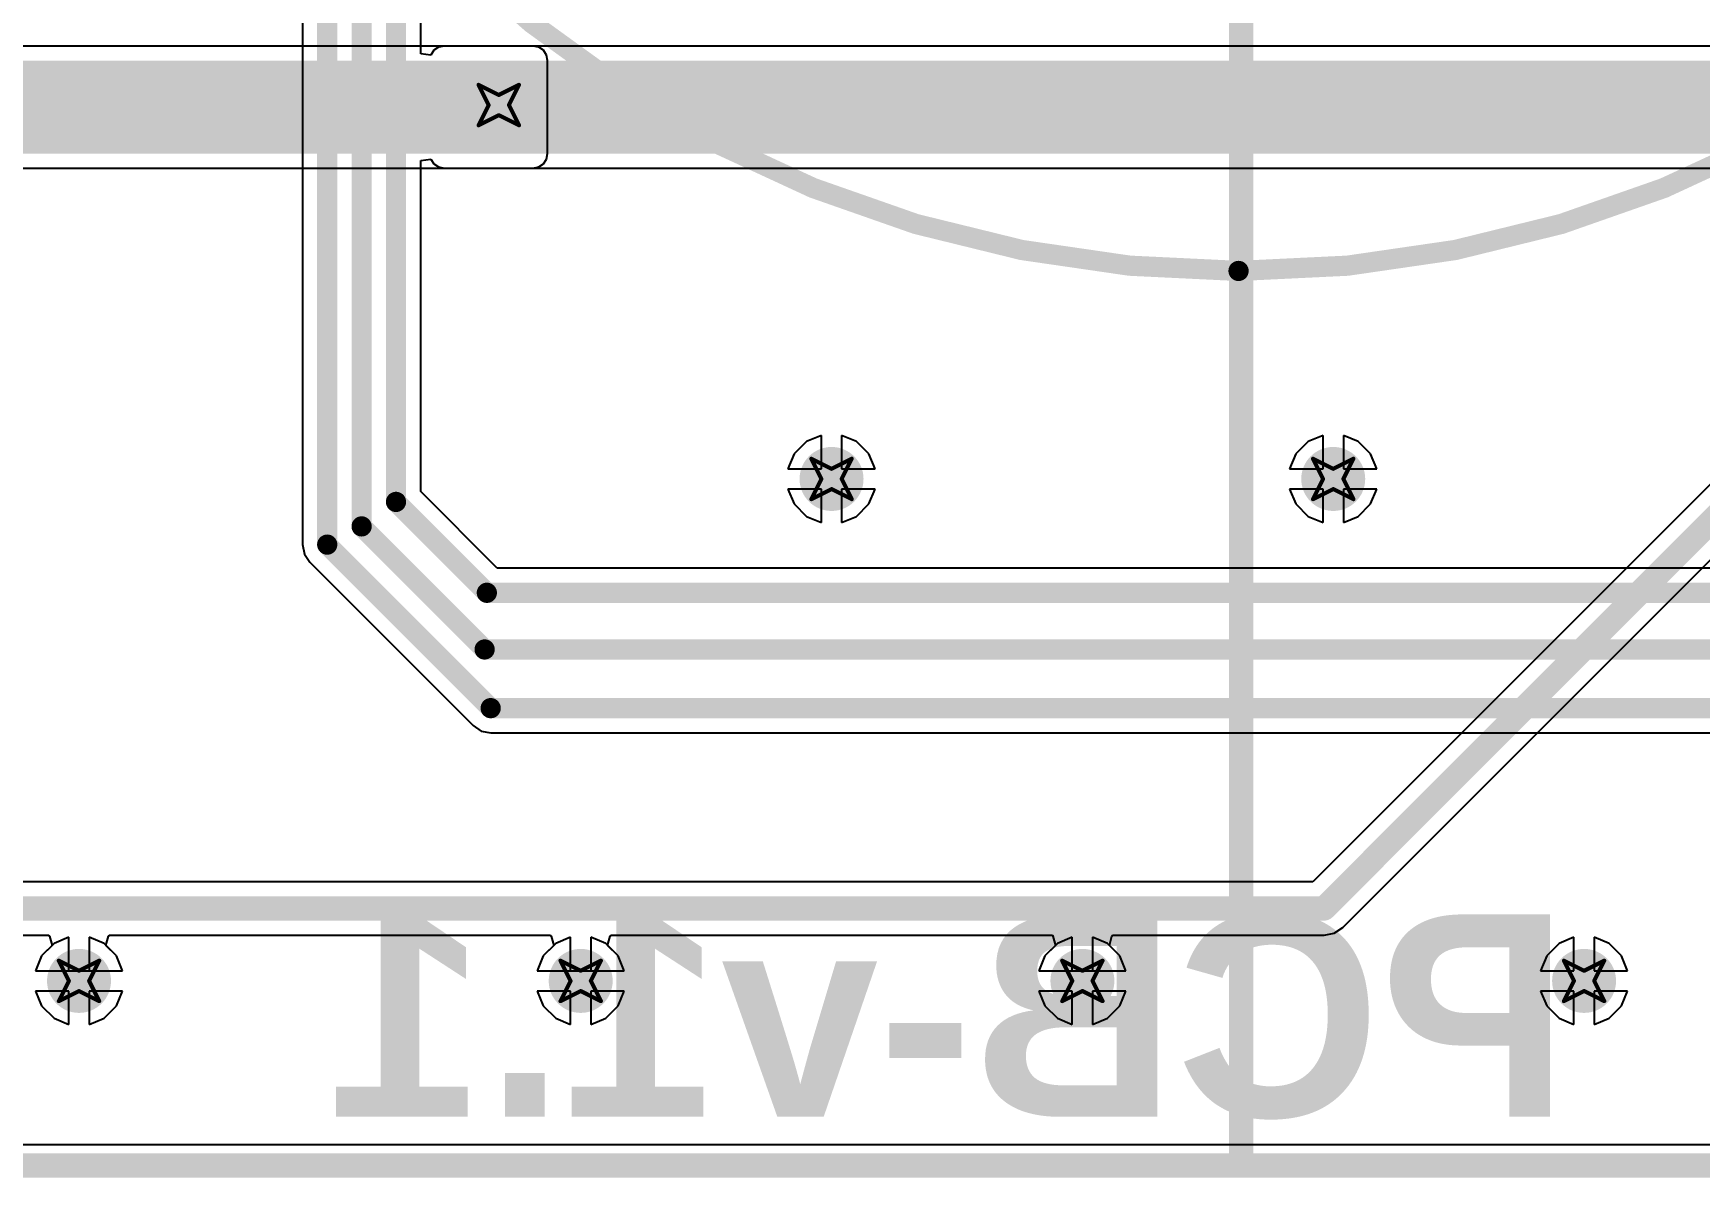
# Model space of a CAD drawing. Header units: inches. Extents: x -48 to 200, y -49 to 27.
# Drawn here: x 1.336 to 2.16, y -0.075 to 0.49 of the extents above; entities that cross this region are included whole.
import ezdxf

# ---------------------------------------------------------------- set-up
doc = ezdxf.new("R2010")
doc.units = ezdxf.units.IN
doc.header["$MEASUREMENT"] = 0
for name, color, linetype in [('Board Outline', 216, 'Continuous'), ('Bottom Layer', 5, 'Continuous'), ('Bottom Overlay', 54, 'Continuous'), ('Bottom Solder', 6, 'Continuous'), ('Dimension', 6, 'Continuous'), ('Drill Drawing', 1, 'Continuous'), ('Top Layer', 1, 'Continuous'), ('Top Solder', 216, 'Continuous'), ('Via Holes', 16, 'Continuous')]:
    doc.layers.add(name, color=color, linetype=linetype)
doc.styles.add('Arial_Bold', font='', dxfattribs={"height": 0.2})
doc.styles.get('Arial_Bold').set_extended_font_data('Arial', bold=True)

# ---------------------------------------------------------------- blocks, each defined once
blk = doc.blocks.new('RV4NAYSD503A_B_19')
at = {"layer": 'Bottom Overlay'}
for points in [[(-0.55796, 0.00126, 0.01, 0.01, -0.924155), (0.55517, 0.08915, 0.01, 0.01, 0)], [(0.55517, -0.08663, 0.01, 0.01, -0.924155), (-0.55796, 0.00126, 0.01, 0.01, 0)]]:
    blk.add_lwpolyline(points, format="xyseb", dxfattribs=at)
blk.add_lwpolyline([(-0.56046, 0.00126, 0.005, 0.005, 1), (-0.55546, 0.00126, 0.005, 0.005, 1)], format="xyseb", close=True, dxfattribs=at)
blk.add_lwpolyline([(-0.56046, 0.00126, 0.005, 0.005, 1), (-0.55546, 0.00126, 0.005, 0.005, 1)], format="xyseb", close=True, dxfattribs=at)

msp = doc.modelspace()

# ---------------------------------------------------------------- hatches: boundary and pattern name
at = {"layer": 'Bottom Layer'}
msp.add_hatch(color=5, dxfattribs=at).paths.add_polyline_path([(0.789, 0.431), (1.583, 0.431), (1.583, 0.477), (0.789, 0.477)])
h = msp.add_hatch(color=5, dxfattribs=at)
edge = h.paths.add_edge_path()
edge.add_arc((1.566, 0.455), 0.01181, 0, 360)
h = msp.add_hatch(color=5, dxfattribs=at)
edge = h.paths.add_edge_path()
edge.add_arc((1.73052, 0.27025), 0.01181, 0, 360)
h = msp.add_hatch(color=5, dxfattribs=at)
edge = h.paths.add_edge_path()
edge.add_arc((1.97855, 0.27025), 0.01181, 0, 360)
h = msp.add_hatch(color=5, dxfattribs=at)
edge = h.paths.add_edge_path()
edge.add_arc((1.35847, 0.02222), 0.01181, 0, 360)
h = msp.add_hatch(color=5, dxfattribs=at)
edge = h.paths.add_edge_path()
edge.add_arc((1.6065, 0.02222), 0.01181, 0, 360)
h = msp.add_hatch(color=5, dxfattribs=at)
edge = h.paths.add_edge_path()
edge.add_arc((1.85454, 0.02222), 0.01181, 0, 360)
h = msp.add_hatch(color=5, dxfattribs=at)
edge = h.paths.add_edge_path()
edge.add_arc((2.10257, 0.02222), 0.01181, 0, 360)
at = {"layer": 'Bottom Solder'}
h = msp.add_hatch(color=6, dxfattribs=at)
edge = h.paths.add_edge_path()
edge.add_arc((1.566, 0.455), 0.01581, 0, 360)
h = msp.add_hatch(color=6, dxfattribs=at)
edge = h.paths.add_edge_path()
edge.add_arc((1.73052, 0.27025), 0.01581, 0, 360)
h = msp.add_hatch(color=6, dxfattribs=at)
edge = h.paths.add_edge_path()
edge.add_arc((1.97855, 0.27025), 0.01581, 0, 360)
h = msp.add_hatch(color=6, dxfattribs=at)
edge = h.paths.add_edge_path()
edge.add_arc((1.35847, 0.02222), 0.01581, 0, 360)
h = msp.add_hatch(color=6, dxfattribs=at)
edge = h.paths.add_edge_path()
edge.add_arc((1.6065, 0.02222), 0.01581, 0, 360)
h = msp.add_hatch(color=6, dxfattribs=at)
edge = h.paths.add_edge_path()
edge.add_arc((1.85454, 0.02222), 0.01581, 0, 360)
h = msp.add_hatch(color=6, dxfattribs=at)
edge = h.paths.add_edge_path()
edge.add_arc((2.10257, 0.02222), 0.01581, 0, 360)
at = {"layer": 'Top Layer'}
msp.add_hatch(color=1, dxfattribs=at).paths.add_polyline_path([(2.513, 0.477), (1.539, 0.477), (1.539, 0.431), (2.513, 0.431)])
h = msp.add_hatch(color=1, dxfattribs=at)
edge = h.paths.add_edge_path()
edge.add_arc((1.566, 0.455), 0.01181, 0, 360)
h = msp.add_hatch(color=1, dxfattribs=at)
edge = h.paths.add_edge_path()
edge.add_arc((1.73052, 0.27025), 0.01181, 0, 360)
h = msp.add_hatch(color=1, dxfattribs=at)
edge = h.paths.add_edge_path()
edge.add_arc((1.97855, 0.27025), 0.01181, 0, 360)
h = msp.add_hatch(color=1, dxfattribs=at)
edge = h.paths.add_edge_path()
edge.add_arc((1.35847, 0.02222), 0.01181, 0, 360)
h = msp.add_hatch(color=1, dxfattribs=at)
edge = h.paths.add_edge_path()
edge.add_arc((1.6065, 0.02222), 0.01181, 0, 360)
h = msp.add_hatch(color=1, dxfattribs=at)
edge = h.paths.add_edge_path()
edge.add_arc((1.85454, 0.02222), 0.01181, 0, 360)
h = msp.add_hatch(color=1, dxfattribs=at)
edge = h.paths.add_edge_path()
edge.add_arc((2.10257, 0.02222), 0.01181, 0, 360)
at = {"layer": 'Top Solder'}
h = msp.add_hatch(color=216, dxfattribs=at)
edge = h.paths.add_edge_path()
edge.add_arc((1.566, 0.455), 0.01581, 0, 360)
h = msp.add_hatch(color=216, dxfattribs=at)
edge = h.paths.add_edge_path()
edge.add_arc((1.73052, 0.27025), 0.01581, 0, 360)
h = msp.add_hatch(color=216, dxfattribs=at)
edge = h.paths.add_edge_path()
edge.add_arc((1.97855, 0.27025), 0.01581, 0, 360)
h = msp.add_hatch(color=216, dxfattribs=at)
edge = h.paths.add_edge_path()
edge.add_arc((1.35847, 0.02222), 0.01581, 0, 360)
h = msp.add_hatch(color=216, dxfattribs=at)
edge = h.paths.add_edge_path()
edge.add_arc((1.6065, 0.02222), 0.01581, 0, 360)
h = msp.add_hatch(color=216, dxfattribs=at)
edge = h.paths.add_edge_path()
edge.add_arc((1.85454, 0.02222), 0.01581, 0, 360)
h = msp.add_hatch(color=216, dxfattribs=at)
edge = h.paths.add_edge_path()
edge.add_arc((2.10257, 0.02222), 0.01581, 0, 360)
at = {"layer": 'Via Holes'}
h = msp.add_hatch(color=7, dxfattribs=at)
edge = h.paths.add_edge_path()
edge.add_arc((1.566, 0.455), 0.00591, 0, 360)
h = msp.add_hatch(color=7, dxfattribs=at)
edge = h.paths.add_edge_path()
edge.add_arc((1.73052, 0.27025), 0.00591, 0, 360)
h = msp.add_hatch(color=7, dxfattribs=at)
edge = h.paths.add_edge_path()
edge.add_arc((1.97855, 0.27025), 0.00591, 0, 360)
h = msp.add_hatch(color=7, dxfattribs=at)
edge = h.paths.add_edge_path()
edge.add_arc((1.35847, 0.02222), 0.00591, 0, 360)
h = msp.add_hatch(color=7, dxfattribs=at)
edge = h.paths.add_edge_path()
edge.add_arc((1.6065, 0.02222), 0.00591, 0, 360)
h = msp.add_hatch(color=7, dxfattribs=at)
edge = h.paths.add_edge_path()
edge.add_arc((1.85454, 0.02222), 0.00591, 0, 360)
h = msp.add_hatch(color=7, dxfattribs=at)
edge = h.paths.add_edge_path()
edge.add_arc((2.10257, 0.02222), 0.00591, 0, 360)

# ---------------------------------------------------------------- linework, layer by layer
at = {"layer": 'Board Outline'}
msp.add_lwpolyline([(-0.067, -0.069, 0.012, 0.012, 0), (3.933, -0.069, 0.012, 0.012, 0)], format="xyseb", dxfattribs=at)
at = {"layer": 'Bottom Layer'}
for p, q in [((1.583, 0.48414), (0.92165, 0.48414)), ((1.58573, 0.48359), (1.583, 0.48414)), ((1.58805, 0.48205), (1.58573, 0.48359)), ((1.58959, 0.47973), (1.58805, 0.48205)), ((1.59014, 0.477), (1.58959, 0.47973)), ((1.59014, 0.431), (1.59014, 0.477)), ((1.58959, 0.42827), (1.59014, 0.431)), ((0.789, 0.42386), (1.583, 0.42386)), ((1.583, 0.42386), (1.58573, 0.42441)), ((1.58573, 0.42441), (1.58805, 0.42595)), ((1.58805, 0.42595), (1.58959, 0.42827)), ((2.27419, 0.37693), (1.96851, 0.07125)), ((1.71816, 0.28874), (1.71203, 0.28261)), ((1.72552, 0.29179), (1.71816, 0.28874)), ((1.72552, 0.27525), (1.72552, 0.29179)), ((1.74287, 0.28874), (1.73552, 0.29179)), ((1.73552, 0.29179), (1.73552, 0.27525)), ((1.74901, 0.28261), (1.74287, 0.28874)), ((1.9662, 0.28874), (1.96006, 0.28261)), ((1.97355, 0.29179), (1.9662, 0.28874)), ((1.97355, 0.27525), (1.97355, 0.29179)), ((1.99091, 0.28874), (1.98355, 0.29179)), ((1.98355, 0.29179), (1.98355, 0.27525)), ((1.99704, 0.28261), (1.99091, 0.28874)), ((1.71203, 0.28261), (1.70898, 0.27525)), ((1.75206, 0.27525), (1.74901, 0.28261)), ((1.96006, 0.28261), (1.95701, 0.27525)), ((2.00009, 0.27525), (1.99704, 0.28261)), ((1.70898, 0.27525), (1.72552, 0.27525)), ((1.73552, 0.27525), (1.75206, 0.27525)), ((1.95701, 0.27525), (1.97355, 0.27525)), ((1.98355, 0.27525), (2.00009, 0.27525)), ((1.72552, 0.26525), (1.70898, 0.26525)), ((1.70898, 0.26525), (1.71203, 0.2579)), ((1.72552, 0.24871), (1.72552, 0.26525)), ((1.75206, 0.26525), (1.73552, 0.26525)), ((1.73552, 0.26525), (1.73552, 0.24871)), ((1.74901, 0.2579), (1.75206, 0.26525)), ((1.97355, 0.26525), (1.95701, 0.26525)), ((1.95701, 0.26525), (1.96006, 0.2579)), ((1.97355, 0.24871), (1.97355, 0.26525)), ((1.98337, 0.04863), (2.20015, 0.26541)), ((2.00009, 0.26525), (1.98355, 0.26525)), ((1.98355, 0.26525), (1.98355, 0.24871)), ((1.99704, 0.2579), (2.00009, 0.26525)), ((1.71203, 0.2579), (1.71816, 0.25176)), ((1.74287, 0.25176), (1.74901, 0.2579)), ((1.96006, 0.2579), (1.9662, 0.25176)), ((1.99091, 0.25176), (1.99704, 0.2579)), ((1.71816, 0.25176), (1.72552, 0.24871)), ((1.73552, 0.24871), (1.74287, 0.25176)), ((1.9662, 0.25176), (1.97355, 0.24871)), ((1.98355, 0.24871), (1.99091, 0.25176)), ((1.96851, 0.07125), (0.563, 0.07125)), ((1.12529, 0.04475), (1.34362, 0.04475)), ((1.34362, 0.04475), (1.34392, 0.04426)), ((1.34392, 0.04426), (1.34515, 0.03975)), ((1.37179, 0.03975), (1.37303, 0.04426)), ((1.37303, 0.04426), (1.37333, 0.04475)), ((1.37333, 0.04475), (1.59165, 0.04475)), ((1.59165, 0.04475), (1.59195, 0.04426)), ((1.59195, 0.04426), (1.59318, 0.03975)), ((1.61982, 0.03975), (1.62106, 0.04426)), ((1.62106, 0.04426), (1.62136, 0.04475)), ((1.62136, 0.04475), (1.83968, 0.04475)), ((1.83968, 0.04475), (1.83998, 0.04426)), ((1.83998, 0.04426), (1.84121, 0.03975)), ((1.86786, 0.03975), (1.86909, 0.04426)), ((1.86909, 0.04426), (1.86939, 0.04475)), ((1.86939, 0.04475), (1.974, 0.04475)), ((1.974, 0.04475), (1.97907, 0.04575)), ((1.97907, 0.04575), (1.98337, 0.04863)), ((2.09757, 0.04376), (2.09021, 0.04071)), ((2.09757, 0.02722), (2.09757, 0.04376)), ((2.11492, 0.04071), (2.10757, 0.04376)), ((2.10757, 0.04376), (2.10757, 0.02722)), ((1.33998, 0.03458), (1.33694, 0.02722)), ((1.34515, 0.03975), (1.33998, 0.03458)), ((1.37696, 0.03458), (1.37179, 0.03975)), ((1.38001, 0.02722), (1.37696, 0.03458)), ((1.58801, 0.03458), (1.58497, 0.02722)), ((1.59318, 0.03975), (1.58801, 0.03458)), ((1.62499, 0.03458), (1.61982, 0.03975)), ((1.62804, 0.02722), (1.62499, 0.03458)), ((1.83604, 0.03458), (1.833, 0.02722)), ((1.84121, 0.03975), (1.83604, 0.03458)), ((1.87303, 0.03458), (1.86786, 0.03975)), ((1.87607, 0.02722), (1.87303, 0.03458)), ((2.08408, 0.03458), (2.08103, 0.02722)), ((2.09021, 0.04071), (2.08408, 0.03458)), ((2.12106, 0.03458), (2.11492, 0.04071)), ((2.1241, 0.02722), (2.12106, 0.03458)), ((1.33694, 0.02722), (1.38001, 0.02722)), ((1.58497, 0.02722), (1.62804, 0.02722)), ((1.833, 0.02722), (1.87607, 0.02722)), ((2.08103, 0.02722), (2.09757, 0.02722)), ((2.10757, 0.02722), (2.1241, 0.02722)), ((1.35347, 0.01722), (1.33694, 0.01722)), ((1.33694, 0.01722), (1.33998, 0.00987)), ((1.35347, 0.00068), (1.35347, 0.01722)), ((1.38001, 0.01722), (1.36347, 0.01722)), ((1.36347, 0.01722), (1.36347, 0.00068)), ((1.37696, 0.00987), (1.38001, 0.01722)), ((1.6015, 0.01722), (1.58497, 0.01722)), ((1.58497, 0.01722), (1.58801, 0.00987)), ((1.6015, 0.00068), (1.6015, 0.01722)), ((1.62804, 0.01722), (1.6115, 0.01722)), ((1.6115, 0.01722), (1.6115, 0.00068)), ((1.62499, 0.00987), (1.62804, 0.01722)), ((1.84954, 0.01722), (1.833, 0.01722)), ((1.833, 0.01722), (1.83604, 0.00987)), ((1.84954, 0.00068), (1.84954, 0.01722)), ((1.87607, 0.01722), (1.85954, 0.01722)), ((1.85954, 0.01722), (1.85954, 0.00068)), ((1.87303, 0.00987), (1.87607, 0.01722)), ((2.09757, 0.01722), (2.08103, 0.01722)), ((2.08103, 0.01722), (2.08408, 0.00987)), ((2.09757, 0.00068), (2.09757, 0.01722)), ((2.1241, 0.01722), (2.10757, 0.01722)), ((2.10757, 0.01722), (2.10757, 0.00068)), ((2.12106, 0.00987), (2.1241, 0.01722)), ((1.33998, 0.00987), (1.34612, 0.00373)), ((1.37083, 0.00373), (1.37696, 0.00987)), ((1.58801, 0.00987), (1.59415, 0.00373)), ((1.61886, 0.00373), (1.62499, 0.00987)), ((1.83604, 0.00987), (1.84218, 0.00373)), ((1.86689, 0.00373), (1.87303, 0.00987)), ((2.08408, 0.00987), (2.09021, 0.00373)), ((2.11492, 0.00373), (2.12106, 0.00987)), ((1.34612, 0.00373), (1.35347, 0.00068)), ((1.36347, 0.00068), (1.37083, 0.00373)), ((1.59415, 0.00373), (1.6015, 0.00068)), ((1.6115, 0.00068), (1.61886, 0.00373)), ((1.84218, 0.00373), (1.84954, 0.00068)), ((1.85954, 0.00068), (1.86689, 0.00373)), ((2.09021, 0.00373), (2.09757, 0.00068)), ((2.10757, 0.00068), (2.11492, 0.00373)), ((3.9228, -0.0588), (-0.0568, -0.0588))]:
    msp.add_line(p, q, dxfattribs=at)
for points in [[(1.974, 0.058, 0.012, 0.012, 0), (2.293, 0.377, 0.012, 0.012, 0)], [(0.536, 0.058, 0.012, 0.012, 0), (1.974, 0.058, 0.012, 0.012, 0)]]:
    msp.add_lwpolyline(points, format="xyseb", dxfattribs=at)
msp.add_lwpolyline([(1.971, 0.058, 0.006, 0.006, 1), (1.977, 0.058, 0.006, 0.006, 1)], format="xyseb", close=True, dxfattribs=at)
msp.add_lwpolyline([(1.971, 0.058, 0.006, 0.006, 1), (1.977, 0.058, 0.006, 0.006, 1)], format="xyseb", close=True, dxfattribs=at)
at = {"layer": 'Dimension'}
msp.add_lwpolyline([(1.933, -0.069, 0.012, 0.012, 0), (1.933, 1.931, 0.012, 0.012, 0)], format="xyseb", dxfattribs=at)
msp.add_lwpolyline([(1.93, -0.069, 0.006, 0.006, 1), (1.936, -0.069, 0.006, 0.006, 1)], format="xyseb", close=True, dxfattribs=at)
at = {"layer": 'Drill Drawing'}
for points in [[(1.556, 0.465, 0.002, 0.002, 0), (1.566, 0.46, 0.002, 0.002, 0)], [(1.556, 0.465, 0.002, 0.002, 0), (1.561, 0.455, 0.002, 0.002, 0)], [(1.566, 0.46, 0.002, 0.002, 0), (1.576, 0.465, 0.002, 0.002, 0)], [(1.571, 0.455, 0.002, 0.002, 0), (1.576, 0.465, 0.002, 0.002, 0)], [(1.556, 0.445, 0.002, 0.002, 0), (1.561, 0.455, 0.002, 0.002, 0)], [(1.571, 0.455, 0.002, 0.002, 0), (1.576, 0.445, 0.002, 0.002, 0)], [(1.556, 0.445, 0.002, 0.002, 0), (1.566, 0.45, 0.002, 0.002, 0)], [(1.566, 0.45, 0.002, 0.002, 0), (1.576, 0.445, 0.002, 0.002, 0)], [(1.72052, 0.28025, 0.002, 0.002, 0), (1.73052, 0.27525, 0.002, 0.002, 0)], [(1.72052, 0.28025, 0.002, 0.002, 0), (1.72552, 0.27025, 0.002, 0.002, 0)], [(1.73052, 0.27525, 0.002, 0.002, 0), (1.74052, 0.28025, 0.002, 0.002, 0)], [(1.73552, 0.27025, 0.002, 0.002, 0), (1.74052, 0.28025, 0.002, 0.002, 0)], [(1.96855, 0.28025, 0.002, 0.002, 0), (1.97855, 0.27525, 0.002, 0.002, 0)], [(1.96855, 0.28025, 0.002, 0.002, 0), (1.97355, 0.27025, 0.002, 0.002, 0)], [(1.97855, 0.27525, 0.002, 0.002, 0), (1.98855, 0.28025, 0.002, 0.002, 0)], [(1.98355, 0.27025, 0.002, 0.002, 0), (1.98855, 0.28025, 0.002, 0.002, 0)], [(1.72052, 0.26025, 0.002, 0.002, 0), (1.72552, 0.27025, 0.002, 0.002, 0)], [(1.72052, 0.26025, 0.002, 0.002, 0), (1.73052, 0.26525, 0.002, 0.002, 0)], [(1.73052, 0.26525, 0.002, 0.002, 0), (1.74052, 0.26025, 0.002, 0.002, 0)], [(1.73552, 0.27025, 0.002, 0.002, 0), (1.74052, 0.26025, 0.002, 0.002, 0)], [(1.96855, 0.26025, 0.002, 0.002, 0), (1.97355, 0.27025, 0.002, 0.002, 0)], [(1.96855, 0.26025, 0.002, 0.002, 0), (1.97855, 0.26525, 0.002, 0.002, 0)], [(1.97855, 0.26525, 0.002, 0.002, 0), (1.98855, 0.26025, 0.002, 0.002, 0)], [(1.98355, 0.27025, 0.002, 0.002, 0), (1.98855, 0.26025, 0.002, 0.002, 0)], [(1.34847, 0.03222, 0.002, 0.002, 0), (1.35847, 0.02722, 0.002, 0.002, 0)], [(1.34847, 0.03222, 0.002, 0.002, 0), (1.35347, 0.02222, 0.002, 0.002, 0)], [(1.35847, 0.02722, 0.002, 0.002, 0), (1.36847, 0.03222, 0.002, 0.002, 0)], [(1.36347, 0.02222, 0.002, 0.002, 0), (1.36847, 0.03222, 0.002, 0.002, 0)], [(1.5965, 0.03222, 0.002, 0.002, 0), (1.6065, 0.02722, 0.002, 0.002, 0)], [(1.5965, 0.03222, 0.002, 0.002, 0), (1.6015, 0.02222, 0.002, 0.002, 0)], [(1.6065, 0.02722, 0.002, 0.002, 0), (1.6165, 0.03222, 0.002, 0.002, 0)], [(1.6115, 0.02222, 0.002, 0.002, 0), (1.6165, 0.03222, 0.002, 0.002, 0)], [(1.84454, 0.03222, 0.002, 0.002, 0), (1.85454, 0.02722, 0.002, 0.002, 0)], [(1.84454, 0.03222, 0.002, 0.002, 0), (1.84954, 0.02222, 0.002, 0.002, 0)], [(1.85454, 0.02722, 0.002, 0.002, 0), (1.86454, 0.03222, 0.002, 0.002, 0)], [(1.85954, 0.02222, 0.002, 0.002, 0), (1.86454, 0.03222, 0.002, 0.002, 0)], [(2.09257, 0.03222, 0.002, 0.002, 0), (2.10257, 0.02722, 0.002, 0.002, 0)], [(2.09257, 0.03222, 0.002, 0.002, 0), (2.09757, 0.02222, 0.002, 0.002, 0)], [(2.10257, 0.02722, 0.002, 0.002, 0), (2.11257, 0.03222, 0.002, 0.002, 0)], [(2.10757, 0.02222, 0.002, 0.002, 0), (2.11257, 0.03222, 0.002, 0.002, 0)], [(1.34847, 0.01222, 0.002, 0.002, 0), (1.35347, 0.02222, 0.002, 0.002, 0)], [(1.34847, 0.01222, 0.002, 0.002, 0), (1.35847, 0.01722, 0.002, 0.002, 0)], [(1.35847, 0.01722, 0.002, 0.002, 0), (1.36847, 0.01222, 0.002, 0.002, 0)], [(1.36347, 0.02222, 0.002, 0.002, 0), (1.36847, 0.01222, 0.002, 0.002, 0)], [(1.5965, 0.01222, 0.002, 0.002, 0), (1.6015, 0.02222, 0.002, 0.002, 0)], [(1.5965, 0.01222, 0.002, 0.002, 0), (1.6065, 0.01722, 0.002, 0.002, 0)], [(1.6065, 0.01722, 0.002, 0.002, 0), (1.6165, 0.01222, 0.002, 0.002, 0)], [(1.6115, 0.02222, 0.002, 0.002, 0), (1.6165, 0.01222, 0.002, 0.002, 0)], [(1.84454, 0.01222, 0.002, 0.002, 0), (1.84954, 0.02222, 0.002, 0.002, 0)], [(1.84454, 0.01222, 0.002, 0.002, 0), (1.85454, 0.01722, 0.002, 0.002, 0)], [(1.85454, 0.01722, 0.002, 0.002, 0), (1.86454, 0.01222, 0.002, 0.002, 0)], [(1.85954, 0.02222, 0.002, 0.002, 0), (1.86454, 0.01222, 0.002, 0.002, 0)], [(2.09257, 0.01222, 0.002, 0.002, 0), (2.09757, 0.02222, 0.002, 0.002, 0)], [(2.09257, 0.01222, 0.002, 0.002, 0), (2.10257, 0.01722, 0.002, 0.002, 0)], [(2.10257, 0.01722, 0.002, 0.002, 0), (2.11257, 0.01222, 0.002, 0.002, 0)], [(2.10757, 0.02222, 0.002, 0.002, 0), (2.11257, 0.01222, 0.002, 0.002, 0)]]:
    msp.add_lwpolyline(points, format="xyseb", dxfattribs=at)
for points in [[(1.5555, 0.465, 0.001, 0.001, 1), (1.5565, 0.465, 0.001, 0.001, 1)], [(1.5555, 0.465, 0.001, 0.001, 1), (1.5565, 0.465, 0.001, 0.001, 1)], [(1.5755, 0.465, 0.001, 0.001, 1), (1.5765, 0.465, 0.001, 0.001, 1)], [(1.5755, 0.465, 0.001, 0.001, 1), (1.5765, 0.465, 0.001, 0.001, 1)], [(1.5605, 0.455, 0.001, 0.001, 1), (1.5615, 0.455, 0.001, 0.001, 1)], [(1.5605, 0.455, 0.001, 0.001, 1), (1.5615, 0.455, 0.001, 0.001, 1)], [(1.5655, 0.46, 0.001, 0.001, 1), (1.5665, 0.46, 0.001, 0.001, 1)], [(1.5655, 0.46, 0.001, 0.001, 1), (1.5665, 0.46, 0.001, 0.001, 1)], [(1.5705, 0.455, 0.001, 0.001, 1), (1.5715, 0.455, 0.001, 0.001, 1)], [(1.5705, 0.455, 0.001, 0.001, 1), (1.5715, 0.455, 0.001, 0.001, 1)], [(1.5555, 0.445, 0.001, 0.001, 1), (1.5565, 0.445, 0.001, 0.001, 1)], [(1.5555, 0.445, 0.001, 0.001, 1), (1.5565, 0.445, 0.001, 0.001, 1)], [(1.5655, 0.45, 0.001, 0.001, 1), (1.5665, 0.45, 0.001, 0.001, 1)], [(1.5655, 0.45, 0.001, 0.001, 1), (1.5665, 0.45, 0.001, 0.001, 1)], [(1.5755, 0.445, 0.001, 0.001, 1), (1.5765, 0.445, 0.001, 0.001, 1)], [(1.5755, 0.445, 0.001, 0.001, 1), (1.5765, 0.445, 0.001, 0.001, 1)], [(1.72002, 0.28025, 0.001, 0.001, 1), (1.72102, 0.28025, 0.001, 0.001, 1)], [(1.72002, 0.28025, 0.001, 0.001, 1), (1.72102, 0.28025, 0.001, 0.001, 1)], [(1.74002, 0.28025, 0.001, 0.001, 1), (1.74102, 0.28025, 0.001, 0.001, 1)], [(1.74002, 0.28025, 0.001, 0.001, 1), (1.74102, 0.28025, 0.001, 0.001, 1)], [(1.96805, 0.28025, 0.001, 0.001, 1), (1.96905, 0.28025, 0.001, 0.001, 1)], [(1.96805, 0.28025, 0.001, 0.001, 1), (1.96905, 0.28025, 0.001, 0.001, 1)], [(1.98805, 0.28025, 0.001, 0.001, 1), (1.98905, 0.28025, 0.001, 0.001, 1)], [(1.98805, 0.28025, 0.001, 0.001, 1), (1.98905, 0.28025, 0.001, 0.001, 1)], [(1.73002, 0.27525, 0.001, 0.001, 1), (1.73102, 0.27525, 0.001, 0.001, 1)], [(1.73002, 0.27525, 0.001, 0.001, 1), (1.73102, 0.27525, 0.001, 0.001, 1)], [(1.97805, 0.27525, 0.001, 0.001, 1), (1.97905, 0.27525, 0.001, 0.001, 1)], [(1.97805, 0.27525, 0.001, 0.001, 1), (1.97905, 0.27525, 0.001, 0.001, 1)], [(1.72502, 0.27025, 0.001, 0.001, 1), (1.72602, 0.27025, 0.001, 0.001, 1)], [(1.72502, 0.27025, 0.001, 0.001, 1), (1.72602, 0.27025, 0.001, 0.001, 1)], [(1.73002, 0.26525, 0.001, 0.001, 1), (1.73102, 0.26525, 0.001, 0.001, 1)], [(1.73002, 0.26525, 0.001, 0.001, 1), (1.73102, 0.26525, 0.001, 0.001, 1)], [(1.73502, 0.27025, 0.001, 0.001, 1), (1.73602, 0.27025, 0.001, 0.001, 1)], [(1.73502, 0.27025, 0.001, 0.001, 1), (1.73602, 0.27025, 0.001, 0.001, 1)], [(1.97305, 0.27025, 0.001, 0.001, 1), (1.97405, 0.27025, 0.001, 0.001, 1)], [(1.97305, 0.27025, 0.001, 0.001, 1), (1.97405, 0.27025, 0.001, 0.001, 1)], [(1.97805, 0.26525, 0.001, 0.001, 1), (1.97905, 0.26525, 0.001, 0.001, 1)], [(1.97805, 0.26525, 0.001, 0.001, 1), (1.97905, 0.26525, 0.001, 0.001, 1)], [(1.98305, 0.27025, 0.001, 0.001, 1), (1.98405, 0.27025, 0.001, 0.001, 1)], [(1.98305, 0.27025, 0.001, 0.001, 1), (1.98405, 0.27025, 0.001, 0.001, 1)], [(1.72002, 0.26025, 0.001, 0.001, 1), (1.72102, 0.26025, 0.001, 0.001, 1)], [(1.72002, 0.26025, 0.001, 0.001, 1), (1.72102, 0.26025, 0.001, 0.001, 1)], [(1.74002, 0.26025, 0.001, 0.001, 1), (1.74102, 0.26025, 0.001, 0.001, 1)], [(1.74002, 0.26025, 0.001, 0.001, 1), (1.74102, 0.26025, 0.001, 0.001, 1)], [(1.96805, 0.26025, 0.001, 0.001, 1), (1.96905, 0.26025, 0.001, 0.001, 1)], [(1.96805, 0.26025, 0.001, 0.001, 1), (1.96905, 0.26025, 0.001, 0.001, 1)], [(1.98805, 0.26025, 0.001, 0.001, 1), (1.98905, 0.26025, 0.001, 0.001, 1)], [(1.98805, 0.26025, 0.001, 0.001, 1), (1.98905, 0.26025, 0.001, 0.001, 1)], [(1.34797, 0.03222, 0.001, 0.001, 1), (1.34897, 0.03222, 0.001, 0.001, 1)], [(1.34797, 0.03222, 0.001, 0.001, 1), (1.34897, 0.03222, 0.001, 0.001, 1)], [(1.36797, 0.03222, 0.001, 0.001, 1), (1.36897, 0.03222, 0.001, 0.001, 1)], [(1.36797, 0.03222, 0.001, 0.001, 1), (1.36897, 0.03222, 0.001, 0.001, 1)], [(1.596, 0.03222, 0.001, 0.001, 1), (1.597, 0.03222, 0.001, 0.001, 1)], [(1.596, 0.03222, 0.001, 0.001, 1), (1.597, 0.03222, 0.001, 0.001, 1)], [(1.616, 0.03222, 0.001, 0.001, 1), (1.617, 0.03222, 0.001, 0.001, 1)], [(1.616, 0.03222, 0.001, 0.001, 1), (1.617, 0.03222, 0.001, 0.001, 1)], [(1.84404, 0.03222, 0.001, 0.001, 1), (1.84504, 0.03222, 0.001, 0.001, 1)], [(1.84404, 0.03222, 0.001, 0.001, 1), (1.84504, 0.03222, 0.001, 0.001, 1)], [(1.86404, 0.03222, 0.001, 0.001, 1), (1.86504, 0.03222, 0.001, 0.001, 1)], [(1.86404, 0.03222, 0.001, 0.001, 1), (1.86504, 0.03222, 0.001, 0.001, 1)], [(2.09207, 0.03222, 0.001, 0.001, 1), (2.09307, 0.03222, 0.001, 0.001, 1)], [(2.09207, 0.03222, 0.001, 0.001, 1), (2.09307, 0.03222, 0.001, 0.001, 1)], [(2.11207, 0.03222, 0.001, 0.001, 1), (2.11307, 0.03222, 0.001, 0.001, 1)], [(2.11207, 0.03222, 0.001, 0.001, 1), (2.11307, 0.03222, 0.001, 0.001, 1)], [(1.35797, 0.02722, 0.001, 0.001, 1), (1.35897, 0.02722, 0.001, 0.001, 1)], [(1.35797, 0.02722, 0.001, 0.001, 1), (1.35897, 0.02722, 0.001, 0.001, 1)], [(1.606, 0.02722, 0.001, 0.001, 1), (1.607, 0.02722, 0.001, 0.001, 1)], [(1.606, 0.02722, 0.001, 0.001, 1), (1.607, 0.02722, 0.001, 0.001, 1)], [(1.85404, 0.02722, 0.001, 0.001, 1), (1.85504, 0.02722, 0.001, 0.001, 1)], [(1.85404, 0.02722, 0.001, 0.001, 1), (1.85504, 0.02722, 0.001, 0.001, 1)], [(2.10207, 0.02722, 0.001, 0.001, 1), (2.10307, 0.02722, 0.001, 0.001, 1)], [(2.10207, 0.02722, 0.001, 0.001, 1), (2.10307, 0.02722, 0.001, 0.001, 1)], [(1.35297, 0.02222, 0.001, 0.001, 1), (1.35397, 0.02222, 0.001, 0.001, 1)], [(1.35297, 0.02222, 0.001, 0.001, 1), (1.35397, 0.02222, 0.001, 0.001, 1)], [(1.35797, 0.01722, 0.001, 0.001, 1), (1.35897, 0.01722, 0.001, 0.001, 1)], [(1.35797, 0.01722, 0.001, 0.001, 1), (1.35897, 0.01722, 0.001, 0.001, 1)], [(1.36297, 0.02222, 0.001, 0.001, 1), (1.36397, 0.02222, 0.001, 0.001, 1)], [(1.36297, 0.02222, 0.001, 0.001, 1), (1.36397, 0.02222, 0.001, 0.001, 1)], [(1.601, 0.02222, 0.001, 0.001, 1), (1.602, 0.02222, 0.001, 0.001, 1)], [(1.601, 0.02222, 0.001, 0.001, 1), (1.602, 0.02222, 0.001, 0.001, 1)], [(1.606, 0.01722, 0.001, 0.001, 1), (1.607, 0.01722, 0.001, 0.001, 1)], [(1.606, 0.01722, 0.001, 0.001, 1), (1.607, 0.01722, 0.001, 0.001, 1)], [(1.611, 0.02222, 0.001, 0.001, 1), (1.612, 0.02222, 0.001, 0.001, 1)], [(1.611, 0.02222, 0.001, 0.001, 1), (1.612, 0.02222, 0.001, 0.001, 1)], [(1.84904, 0.02222, 0.001, 0.001, 1), (1.85004, 0.02222, 0.001, 0.001, 1)], [(1.84904, 0.02222, 0.001, 0.001, 1), (1.85004, 0.02222, 0.001, 0.001, 1)], [(1.85404, 0.01722, 0.001, 0.001, 1), (1.85504, 0.01722, 0.001, 0.001, 1)], [(1.85404, 0.01722, 0.001, 0.001, 1), (1.85504, 0.01722, 0.001, 0.001, 1)], [(1.85904, 0.02222, 0.001, 0.001, 1), (1.86004, 0.02222, 0.001, 0.001, 1)], [(1.85904, 0.02222, 0.001, 0.001, 1), (1.86004, 0.02222, 0.001, 0.001, 1)], [(2.09707, 0.02222, 0.001, 0.001, 1), (2.09807, 0.02222, 0.001, 0.001, 1)], [(2.09707, 0.02222, 0.001, 0.001, 1), (2.09807, 0.02222, 0.001, 0.001, 1)], [(2.10207, 0.01722, 0.001, 0.001, 1), (2.10307, 0.01722, 0.001, 0.001, 1)], [(2.10207, 0.01722, 0.001, 0.001, 1), (2.10307, 0.01722, 0.001, 0.001, 1)], [(2.10707, 0.02222, 0.001, 0.001, 1), (2.10807, 0.02222, 0.001, 0.001, 1)], [(2.10707, 0.02222, 0.001, 0.001, 1), (2.10807, 0.02222, 0.001, 0.001, 1)], [(1.34797, 0.01222, 0.001, 0.001, 1), (1.34897, 0.01222, 0.001, 0.001, 1)], [(1.34797, 0.01222, 0.001, 0.001, 1), (1.34897, 0.01222, 0.001, 0.001, 1)], [(1.36797, 0.01222, 0.001, 0.001, 1), (1.36897, 0.01222, 0.001, 0.001, 1)], [(1.36797, 0.01222, 0.001, 0.001, 1), (1.36897, 0.01222, 0.001, 0.001, 1)], [(1.596, 0.01222, 0.001, 0.001, 1), (1.597, 0.01222, 0.001, 0.001, 1)], [(1.596, 0.01222, 0.001, 0.001, 1), (1.597, 0.01222, 0.001, 0.001, 1)], [(1.616, 0.01222, 0.001, 0.001, 1), (1.617, 0.01222, 0.001, 0.001, 1)], [(1.616, 0.01222, 0.001, 0.001, 1), (1.617, 0.01222, 0.001, 0.001, 1)], [(1.84404, 0.01222, 0.001, 0.001, 1), (1.84504, 0.01222, 0.001, 0.001, 1)], [(1.84404, 0.01222, 0.001, 0.001, 1), (1.84504, 0.01222, 0.001, 0.001, 1)], [(1.86404, 0.01222, 0.001, 0.001, 1), (1.86504, 0.01222, 0.001, 0.001, 1)], [(1.86404, 0.01222, 0.001, 0.001, 1), (1.86504, 0.01222, 0.001, 0.001, 1)], [(2.09207, 0.01222, 0.001, 0.001, 1), (2.09307, 0.01222, 0.001, 0.001, 1)], [(2.09207, 0.01222, 0.001, 0.001, 1), (2.09307, 0.01222, 0.001, 0.001, 1)], [(2.11207, 0.01222, 0.001, 0.001, 1), (2.11307, 0.01222, 0.001, 0.001, 1)], [(2.11207, 0.01222, 0.001, 0.001, 1), (2.11307, 0.01222, 0.001, 0.001, 1)]]:
    msp.add_lwpolyline(points, format="xyseb", close=True, dxfattribs=at)
at = {"layer": 'Top Layer'}
for p, q in [((1.46895, 1.21027), (1.46895, 0.23781)), ((1.52742, 0.48031), (1.52742, 0.61928)), ((1.53241, 0.47973), (1.52742, 0.48031)), ((1.53395, 0.48205), (1.53241, 0.47973)), ((1.53627, 0.48359), (1.53395, 0.48205)), ((1.539, 0.48414), (1.53627, 0.48359)), ((2.513, 0.48414), (1.539, 0.48414)), ((1.52742, 0.42769), (1.53241, 0.42827)), ((1.52742, 0.26397), (1.52742, 0.42769)), ((1.53241, 0.42827), (1.53395, 0.42595)), ((1.53395, 0.42595), (1.53627, 0.42441)), ((1.53627, 0.42441), (1.539, 0.42386)), ((1.539, 0.42386), (2.513, 0.42386)), ((1.71816, 0.28874), (1.71203, 0.28261)), ((1.72552, 0.29179), (1.71816, 0.28874)), ((1.72552, 0.27525), (1.72552, 0.29179)), ((1.74287, 0.28874), (1.73552, 0.29179)), ((1.73552, 0.29179), (1.73552, 0.27525)), ((1.74901, 0.28261), (1.74287, 0.28874)), ((1.9662, 0.28874), (1.96006, 0.28261)), ((1.97355, 0.29179), (1.9662, 0.28874)), ((1.97355, 0.27525), (1.97355, 0.29179)), ((1.99091, 0.28874), (1.98355, 0.29179)), ((1.98355, 0.29179), (1.98355, 0.27525)), ((1.99704, 0.28261), (1.99091, 0.28874)), ((1.71203, 0.28261), (1.70898, 0.27525)), ((1.75206, 0.27525), (1.74901, 0.28261)), ((1.96006, 0.28261), (1.95701, 0.27525)), ((2.00009, 0.27525), (1.99704, 0.28261)), ((1.70898, 0.27525), (1.72552, 0.27525)), ((1.73552, 0.27525), (1.75206, 0.27525)), ((1.95701, 0.27525), (1.97355, 0.27525)), ((1.98355, 0.27525), (2.00009, 0.27525)), ((1.56516, 0.22624), (1.52742, 0.26397)), ((1.72552, 0.26525), (1.70898, 0.26525)), ((1.70898, 0.26525), (1.71203, 0.2579)), ((1.72552, 0.24871), (1.72552, 0.26525)), ((1.75206, 0.26525), (1.73552, 0.26525)), ((1.73552, 0.26525), (1.73552, 0.24871)), ((1.74901, 0.2579), (1.75206, 0.26525)), ((1.97355, 0.26525), (1.95701, 0.26525)), ((1.95701, 0.26525), (1.96006, 0.2579)), ((1.97355, 0.24871), (1.97355, 0.26525)), ((2.00009, 0.26525), (1.98355, 0.26525)), ((1.98355, 0.26525), (1.98355, 0.24871)), ((1.99704, 0.2579), (2.00009, 0.26525)), ((1.71203, 0.2579), (1.71816, 0.25176)), ((1.74287, 0.25176), (1.74901, 0.2579)), ((1.96006, 0.2579), (1.9662, 0.25176)), ((1.99091, 0.25176), (1.99704, 0.2579)), ((1.71816, 0.25176), (1.72552, 0.24871)), ((1.73552, 0.24871), (1.74287, 0.25176)), ((1.9662, 0.25176), (1.97355, 0.24871)), ((1.98355, 0.24871), (1.99091, 0.25176)), ((1.46895, 0.23781), (1.46989, 0.23313)), ((1.46989, 0.23313), (1.47254, 0.22916)), ((1.47254, 0.22916), (1.55335, 0.14835)), ((2.28321, 0.22624), (1.56516, 0.22624)), ((1.55335, 0.14835), (1.55732, 0.1457)), ((1.55732, 0.1457), (1.562, 0.14477)), ((1.562, 0.14477), (3.79863, 0.14477)), ((1.35347, 0.04376), (1.34612, 0.04071)), ((1.35347, 0.02722), (1.35347, 0.04376)), ((1.37083, 0.04071), (1.36347, 0.04376)), ((1.36347, 0.04376), (1.36347, 0.02722)), ((1.6015, 0.04376), (1.59415, 0.04071)), ((1.6015, 0.02722), (1.6015, 0.04376)), ((1.61886, 0.04071), (1.6115, 0.04376)), ((1.6115, 0.04376), (1.6115, 0.02722)), ((1.84954, 0.04376), (1.84218, 0.04071)), ((1.84954, 0.02722), (1.84954, 0.04376)), ((1.86689, 0.04071), (1.85954, 0.04376)), ((1.85954, 0.04376), (1.85954, 0.02722)), ((2.09757, 0.04376), (2.09021, 0.04071)), ((2.09757, 0.02722), (2.09757, 0.04376)), ((2.11492, 0.04071), (2.10757, 0.04376)), ((2.10757, 0.04376), (2.10757, 0.02722)), ((1.33998, 0.03458), (1.33694, 0.02722)), ((1.34612, 0.04071), (1.33998, 0.03458)), ((1.37696, 0.03458), (1.37083, 0.04071)), ((1.38001, 0.02722), (1.37696, 0.03458)), ((1.58801, 0.03458), (1.58497, 0.02722)), ((1.59415, 0.04071), (1.58801, 0.03458)), ((1.62499, 0.03458), (1.61886, 0.04071)), ((1.62804, 0.02722), (1.62499, 0.03458)), ((1.83604, 0.03458), (1.833, 0.02722)), ((1.84218, 0.04071), (1.83604, 0.03458)), ((1.87303, 0.03458), (1.86689, 0.04071)), ((1.87607, 0.02722), (1.87303, 0.03458)), ((2.08408, 0.03458), (2.08103, 0.02722)), ((2.09021, 0.04071), (2.08408, 0.03458)), ((2.12106, 0.03458), (2.11492, 0.04071)), ((2.1241, 0.02722), (2.12106, 0.03458)), ((1.33694, 0.02722), (1.35347, 0.02722)), ((1.36347, 0.02722), (1.38001, 0.02722)), ((1.58497, 0.02722), (1.6015, 0.02722)), ((1.6115, 0.02722), (1.62804, 0.02722)), ((1.833, 0.02722), (1.84954, 0.02722)), ((1.85954, 0.02722), (1.87607, 0.02722)), ((2.08103, 0.02722), (2.09757, 0.02722)), ((2.10757, 0.02722), (2.1241, 0.02722)), ((1.35347, 0.01722), (1.33694, 0.01722)), ((1.33694, 0.01722), (1.33998, 0.00987)), ((1.35347, 0.00068), (1.35347, 0.01722)), ((1.38001, 0.01722), (1.36347, 0.01722)), ((1.36347, 0.01722), (1.36347, 0.00068)), ((1.37696, 0.00987), (1.38001, 0.01722)), ((1.6015, 0.01722), (1.58497, 0.01722)), ((1.58497, 0.01722), (1.58801, 0.00987)), ((1.6015, 0.00068), (1.6015, 0.01722)), ((1.62804, 0.01722), (1.6115, 0.01722)), ((1.6115, 0.01722), (1.6115, 0.00068)), ((1.62499, 0.00987), (1.62804, 0.01722)), ((1.84954, 0.01722), (1.833, 0.01722)), ((1.833, 0.01722), (1.83604, 0.00987)), ((1.84954, 0.00068), (1.84954, 0.01722)), ((1.87607, 0.01722), (1.85954, 0.01722)), ((1.85954, 0.01722), (1.85954, 0.00068)), ((1.87303, 0.00987), (1.87607, 0.01722)), ((2.09757, 0.01722), (2.08103, 0.01722)), ((2.08103, 0.01722), (2.08408, 0.00987)), ((2.09757, 0.00068), (2.09757, 0.01722)), ((2.1241, 0.01722), (2.10757, 0.01722)), ((2.10757, 0.01722), (2.10757, 0.00068)), ((2.12106, 0.00987), (2.1241, 0.01722)), ((1.33998, 0.00987), (1.34612, 0.00373)), ((1.37083, 0.00373), (1.37696, 0.00987)), ((1.58801, 0.00987), (1.59415, 0.00373)), ((1.61886, 0.00373), (1.62499, 0.00987)), ((1.83604, 0.00987), (1.84218, 0.00373)), ((1.86689, 0.00373), (1.87303, 0.00987)), ((2.08408, 0.00987), (2.09021, 0.00373)), ((2.11492, 0.00373), (2.12106, 0.00987)), ((1.34612, 0.00373), (1.35347, 0.00068)), ((1.36347, 0.00068), (1.37083, 0.00373)), ((1.59415, 0.00373), (1.6015, 0.00068)), ((1.6115, 0.00068), (1.61886, 0.00373)), ((1.84218, 0.00373), (1.84954, 0.00068)), ((1.85954, 0.00068), (1.86689, 0.00373)), ((2.09021, 0.00373), (2.09757, 0.00068)), ((2.10757, 0.00068), (2.11492, 0.00373)), ((3.9228, -0.0588), (-0.0568, -0.0588))]:
    msp.add_line(p, q, dxfattribs=at)
for points in [[(1.48119, 0.23781, 0.01, 0.01, 0), (1.48119, 1.21027, 0.01, 0.01, 0)], [(1.49819, 0.24681, 0.01, 0.01, 0), (1.49819, 1.20323, 0.01, 0.01, 0)], [(1.51519, 0.25891, 0.01, 0.01, 0), (1.51519, 1.19619, 0.01, 0.01, 0)], [(1.566, 0.455, 0.022, 0.022, 0), (1.568, 0.457, 0.022, 0.022, 0)], [(1.51519, 0.25891, 0.01, 0.01, 0), (1.5601, 0.214, 0.01, 0.01, 0)], [(1.49819, 0.24681, 0.01, 0.01, 0), (1.559, 0.186, 0.01, 0.01, 0)], [(1.48119, 0.23781, 0.01, 0.01, 0), (1.562, 0.157, 0.01, 0.01, 0)], [(1.5601, 0.214, 0.01, 0.01, 0), (3.865, 0.214, 0.01, 0.01, 0)], [(1.559, 0.186, 0.01, 0.01, 0), (3.839, 0.186, 0.01, 0.01, 0)], [(1.562, 0.157, 0.01, 0.01, 0), (3.813, 0.157, 0.01, 0.01, 0)]]:
    msp.add_lwpolyline(points, format="xyseb", dxfattribs=at)
for points in [[(1.5605, 0.455, 0.011, 0.011, 1), (1.5715, 0.455, 0.011, 0.011, 1)], [(1.5625, 0.457, 0.011, 0.011, 1), (1.5735, 0.457, 0.011, 0.011, 1)], [(1.51269, 0.25891, 0.005, 0.005, 1), (1.51769, 0.25891, 0.005, 0.005, 1)], [(1.51269, 0.25891, 0.005, 0.005, 1), (1.51769, 0.25891, 0.005, 0.005, 1)], [(1.49569, 0.24681, 0.005, 0.005, 1), (1.50069, 0.24681, 0.005, 0.005, 1)], [(1.49569, 0.24681, 0.005, 0.005, 1), (1.50069, 0.24681, 0.005, 0.005, 1)], [(1.47869, 0.23781, 0.005, 0.005, 1), (1.48369, 0.23781, 0.005, 0.005, 1)], [(1.47869, 0.23781, 0.005, 0.005, 1), (1.48369, 0.23781, 0.005, 0.005, 1)], [(1.5576, 0.214, 0.005, 0.005, 1), (1.5626, 0.214, 0.005, 0.005, 1)], [(1.5576, 0.214, 0.005, 0.005, 1), (1.5626, 0.214, 0.005, 0.005, 1)], [(1.5565, 0.186, 0.005, 0.005, 1), (1.5615, 0.186, 0.005, 0.005, 1)], [(1.5565, 0.186, 0.005, 0.005, 1), (1.5615, 0.186, 0.005, 0.005, 1)], [(1.5595, 0.157, 0.005, 0.005, 1), (1.5645, 0.157, 0.005, 0.005, 1)], [(1.5595, 0.157, 0.005, 0.005, 1), (1.5645, 0.157, 0.005, 0.005, 1)]]:
    msp.add_lwpolyline(points, format="xyseb", close=True, dxfattribs=at)

# ---------------------------------------------------------------- block references
at = {"rotation": 90}
msp.add_blockref('RV4NAYSD503A_B_19', (1.933, 0.931), dxfattribs=at)

# ---------------------------------------------------------------- texts
at = {"layer": 'Bottom Overlay', "style": 'Arial_Bold', "text_generation_flag": 2}
msp.add_text('PCB-v1.1', height=0.1, rotation=360, dxfattribs=at).set_placement((2.095, -0.04493))

doc.saveas('drawing.dxf')
